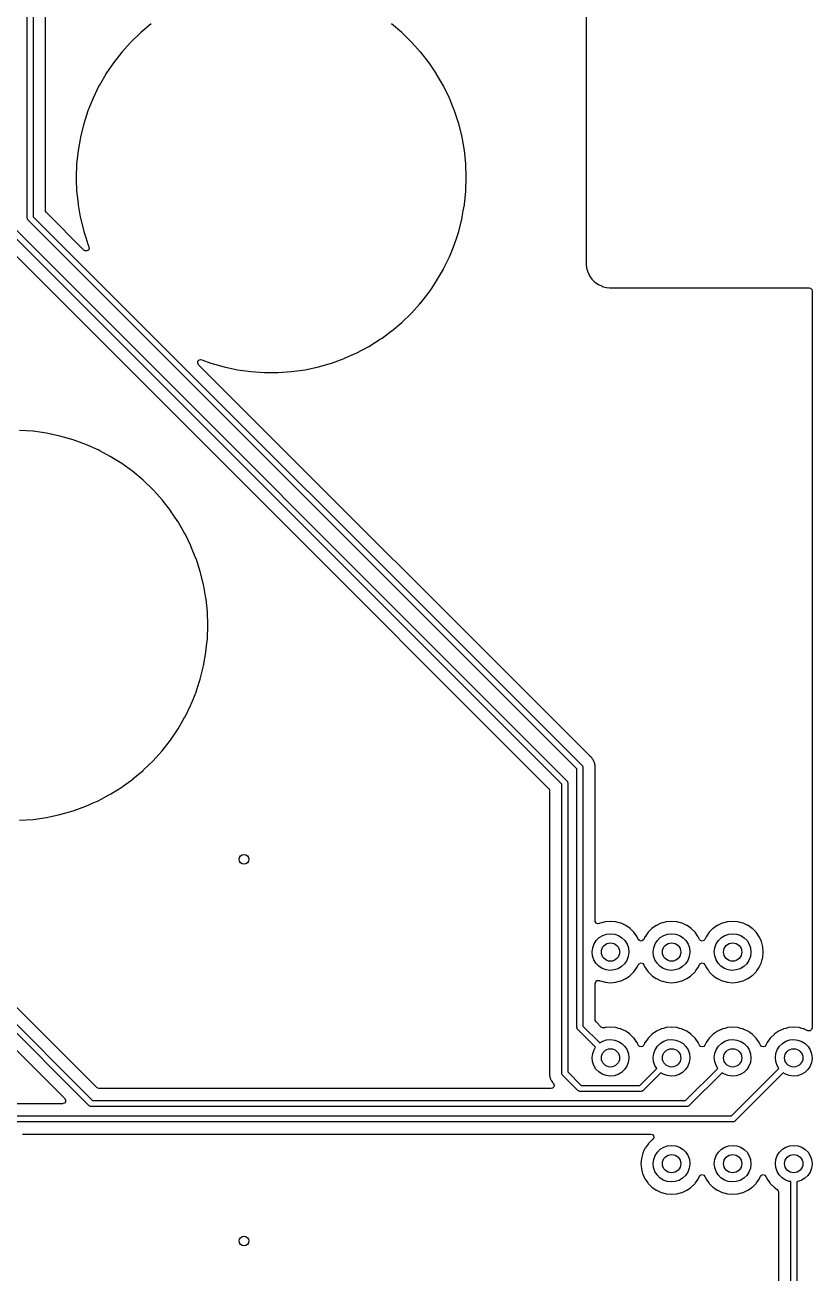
# Model space of a CAD drawing. Extents: x 144 to 253, y -181 to -52.
# Drawn here: x 220.8 to 253.5, y -135.3 to -83.4 of the extents above; entities that cross this region are included whole.
import ezdxf

# ---------------------------------------------------------------- set-up
doc = ezdxf.new("R2010")
doc.units = 0
doc.layers.add('BLACK', color=7, linetype='CONTINUOUS')

msp = doc.modelspace()

# ---------------------------------------------------------------- linework, layer by layer
at = {"layer": 'BLACK', "linetype": 'CONTINUOUS'}
for p, q in [((244.102, -60.9485), (244.102, -93.2813)), ((220.855, -91.44), (220.855, -75.6168)), ((221.105, -75.565), (221.105, -91.3882)), ((221.613, -91.1254), (221.613, -76.6893)), ((226.003, -83.3683), (225.573, -83.7295)), ((236.427, -83.7295), (235.997, -83.3683)), ((225.571, -83.7309), (225.164, -84.1243)), ((225.573, -83.7295), (225.571, -83.7309)), ((225.573, -83.7295), (225.573, -83.7295)), ((236.429, -83.7309), (236.427, -83.7295)), ((236.427, -83.7295), (236.427, -83.7295)), ((236.836, -84.1243), (236.429, -83.7309)), ((224.785, -84.5451), (224.436, -84.9913)), ((224.787, -84.5435), (224.785, -84.5451)), ((225.026, -84.2779), (224.787, -84.5435)), ((224.787, -84.5435), (224.787, -84.5435)), ((225.164, -84.1243), (225.026, -84.2779)), ((236.974, -84.2779), (236.836, -84.1243)), ((237.213, -84.5435), (236.974, -84.2779)), ((237.215, -84.5451), (237.213, -84.5435)), ((237.213, -84.5435), (237.213, -84.5435)), ((237.564, -84.9913), (237.215, -84.5451)), ((224.435, -84.9932), (224.127, -85.45)), ((224.436, -84.9913), (224.435, -84.9932)), ((237.565, -84.9932), (237.564, -84.9913)), ((237.873, -85.45), (237.565, -84.9932)), ((224.12, -85.4608), (223.837, -85.9512)), ((224.127, -85.45), (224.12, -85.4608)), ((237.88, -85.4608), (237.873, -85.45)), ((238.163, -85.9512), (237.88, -85.4608)), ((223.836, -85.9532), (223.589, -86.4582)), ((223.837, -85.9512), (223.836, -85.9532)), ((223.836, -85.9532), (223.836, -85.9532)), ((238.164, -85.9532), (238.163, -85.9512)), ((238.411, -86.4582), (238.164, -85.9532)), ((238.164, -85.9532), (238.164, -85.9532)), ((214.924, -86.4776), (243.293, -114.847)), ((223.588, -86.4622), (223.443, -86.8207)), ((223.589, -86.4582), (223.588, -86.4602)), ((223.588, -86.4602), (223.588, -86.4622)), ((223.588, -86.4622), (223.588, -86.4622)), ((223.589, -86.4582), (223.589, -86.4582)), ((238.412, -86.4602), (238.411, -86.4582)), ((238.411, -86.4582), (238.411, -86.4582)), ((238.412, -86.4622), (238.412, -86.4602)), ((238.557, -86.8207), (238.412, -86.4622)), ((238.412, -86.4622), (238.412, -86.4622)), ((243.08, -114.987), (214.784, -86.691)), ((223.376, -86.9873), (223.202, -87.5217)), ((223.443, -86.8207), (223.376, -86.9852)), ((223.376, -86.9852), (223.376, -86.9873)), ((238.624, -86.9852), (238.557, -86.8207)), ((238.624, -86.9873), (238.624, -86.9852)), ((238.798, -87.5217), (238.624, -86.9873)), ((223.201, -87.5238), (223.064, -88.0732)), ((223.202, -87.5217), (223.201, -87.5238)), ((223.202, -87.5217), (223.202, -87.5217)), ((238.799, -87.5238), (238.798, -87.5217)), ((238.798, -87.5217), (238.798, -87.5217)), ((238.936, -88.0732), (238.799, -87.5238)), ((223.047, -88.1703), (222.966, -88.6309)), ((223.064, -88.0754), (223.047, -88.1703)), ((223.064, -88.0732), (223.064, -88.0754)), ((223.064, -88.0754), (223.064, -88.0754)), ((238.936, -88.0754), (238.936, -88.0732)), ((238.953, -88.1703), (238.936, -88.0754)), ((238.936, -88.0754), (238.936, -88.0754)), ((239.034, -88.6309), (238.953, -88.1703)), ((222.966, -88.6331), (222.953, -88.7567)), ((222.966, -88.6309), (222.966, -88.6331)), ((222.966, -88.6331), (222.966, -88.6331)), ((239.034, -88.6331), (239.034, -88.6309)), ((239.047, -88.7567), (239.034, -88.6331)), ((239.034, -88.6331), (239.034, -88.6331)), ((222.907, -89.1941), (222.887, -89.76)), ((222.953, -88.7567), (222.907, -89.1941)), ((239.093, -89.1941), (239.047, -88.7567)), ((239.113, -89.76), (239.093, -89.1941)), ((222.887, -89.76), (222.89, -89.8343)), ((239.093, -90.3259), (239.113, -89.76)), ((222.89, -89.8343), (222.907, -90.3259)), ((217.684, -90.3101), (230.117, -102.743)), ((222.907, -90.3259), (222.938, -90.6183)), ((222.938, -90.6183), (222.964, -90.8694)), ((239.036, -90.8694), (239.062, -90.6183)), ((239.062, -90.6183), (239.093, -90.3259)), ((221.616, -91.1522), (221.613, -91.1254)), ((221.65, -91.2145), (221.616, -91.1522)), ((223.213, -92.7775), (221.65, -91.2145)), ((222.964, -90.8694), (222.966, -90.8891)), ((222.966, -90.8891), (223.012, -91.1502)), ((223.012, -91.1502), (223.055, -91.391)), ((238.945, -91.391), (238.988, -91.1502)), ((238.988, -91.1502), (239.034, -90.8891)), ((239.034, -90.8891), (239.036, -90.8694)), ((220.864, -91.4695), (220.855, -91.44)), ((220.87, -91.4996), (220.864, -91.4695)), ((220.874, -91.5048), (220.87, -91.4996)), ((220.875, -91.5075), (220.874, -91.5048)), ((220.878, -91.5106), (220.875, -91.5075)), ((220.892, -91.5284), (220.878, -91.5106)), ((243.715, -114.352), (220.892, -91.5284)), ((221.105, -91.3882), (243.928, -114.212)), ((223.055, -91.391), (223.064, -91.4468)), ((223.064, -91.4468), (223.201, -91.9962)), ((238.799, -91.9962), (238.936, -91.4468)), ((238.936, -91.4468), (238.945, -91.391)), ((223.201, -91.9962), (223.202, -91.9983)), ((223.202, -91.9983), (223.202, -91.9983)), ((223.202, -91.9983), (223.284, -92.2503)), ((223.284, -92.2503), (223.376, -92.5348)), ((238.624, -92.5348), (238.716, -92.2503)), ((238.716, -92.2503), (238.798, -91.9983)), ((238.798, -91.9983), (238.799, -91.9962)), ((238.798, -91.9983), (238.798, -91.9983)), ((223.262, -92.8076), (223.213, -92.7775)), ((223.333, -92.8108), (223.262, -92.8076)), ((223.394, -92.7751), (223.333, -92.8108)), ((223.376, -92.5348), (223.377, -92.5368)), ((223.377, -92.5368), (223.377, -92.5368)), ((223.377, -92.5368), (223.419, -92.6412)), ((223.426, -92.7119), (223.394, -92.7751)), ((223.419, -92.6412), (223.426, -92.7119)), ((238.412, -93.0598), (238.481, -92.8886)), ((238.481, -92.8886), (238.623, -92.5368)), ((238.623, -92.5368), (238.624, -92.5348)), ((238.623, -92.5368), (238.623, -92.5368)), ((238.167, -93.5609), (238.411, -93.0618)), ((238.411, -93.0618), (238.412, -93.0598)), ((238.411, -93.0618), (238.411, -93.0618)), ((244.1, -93.3022), (244.097, -93.322)), ((244.097, -93.322), (244.097, -93.3345)), ((244.097, -93.3345), (244.097, -93.3393)), ((244.097, -93.3393), (244.097, -93.3393)), ((244.097, -93.3393), (244.1, -93.3558)), ((244.102, -93.2813), (244.1, -93.3022)), ((244.1, -93.3558), (244.101, -93.3626)), ((244.101, -93.3626), (244.103, -93.3894)), ((244.103, -93.3894), (244.114, -93.5102)), ((237.88, -94.0592), (238.163, -93.5688)), ((238.163, -93.5688), (238.167, -93.5609)), ((244.114, -93.5102), (244.115, -93.5156)), ((244.115, -93.5156), (244.115, -93.5156)), ((244.115, -93.5156), (244.152, -93.6541)), ((244.152, -93.6541), (244.159, -93.6806)), ((244.159, -93.6806), (244.161, -93.6856)), ((244.161, -93.6856), (244.161, -93.6856)), ((244.161, -93.6856), (244.216, -93.8022)), ((244.216, -93.8022), (244.234, -93.8405)), ((244.234, -93.8405), (244.335, -93.9849)), ((237.564, -94.5287), (237.689, -94.3428)), ((237.689, -94.3428), (237.879, -94.061)), ((237.879, -94.061), (237.88, -94.0592)), ((237.879, -94.061), (237.879, -94.061)), ((244.335, -93.9849), (244.46, -94.1097)), ((244.46, -94.1097), (244.604, -94.2108)), ((244.604, -94.2108), (244.609, -94.2131)), ((244.609, -94.2131), (244.609, -94.2131)), ((244.609, -94.2131), (244.759, -94.283)), ((244.759, -94.283), (244.764, -94.2854)), ((244.764, -94.2854), (244.769, -94.2868)), ((244.769, -94.2868), (244.769, -94.2868)), ((244.769, -94.2868), (244.929, -94.3296)), ((244.929, -94.3296), (244.929, -94.3296)), ((244.929, -94.3296), (244.934, -94.331)), ((244.934, -94.331), (244.94, -94.3315)), ((244.94, -94.3315), (244.94, -94.3315)), ((244.94, -94.3315), (245.064, -94.3423)), ((245.064, -94.3423), (245.074, -94.3436)), ((245.074, -94.3436), (245.093, -94.3468)), ((245.093, -94.3468), (245.093, -94.3468)), ((245.093, -94.3468), (245.097, -94.3476)), ((245.097, -94.3476), (245.104, -94.3477)), ((245.104, -94.3477), (245.105, -94.3477)), ((245.105, -94.3477), (245.105, -94.3477)), ((245.105, -94.3477), (245.11, -94.3478)), ((245.11, -94.3478), (245.138, -94.3438)), ((245.138, -94.3438), (245.155, -94.3425)), ((245.155, -94.3425), (253.366, -94.3425)), ((253.366, -94.3425), (253.434, -94.3625)), ((253.434, -94.3625), (253.481, -94.4162)), ((253.481, -94.4162), (253.492, -94.4685)), ((237.215, -94.9749), (237.508, -94.5993)), ((237.508, -94.5993), (237.562, -94.5304)), ((237.562, -94.5304), (237.564, -94.5287)), ((237.562, -94.5304), (237.562, -94.5304)), ((253.492, -94.4685), (253.492, -125.122)), ((236.429, -95.7891), (236.836, -95.3957)), ((236.836, -95.3957), (237.179, -95.0148)), ((237.179, -95.0148), (237.213, -94.9765)), ((237.213, -94.9765), (237.215, -94.9749)), ((237.213, -94.9765), (237.213, -94.9765)), ((235.997, -96.1517), (236.427, -95.7905)), ((236.427, -95.7905), (236.429, -95.7891)), ((236.427, -95.7905), (236.427, -95.7905)), ((235.056, -96.786), (235.537, -96.4859)), ((235.537, -96.4859), (235.61, -96.4327)), ((235.61, -96.4327), (235.993, -96.1544)), ((235.993, -96.1544), (235.995, -96.1531)), ((235.993, -96.1544), (235.993, -96.1544)), ((235.995, -96.1531), (235.997, -96.1517)), ((234.556, -97.0519), (235.056, -96.786)), ((227.947, -97.4828), (227.952, -97.412)), ((227.981, -97.5452), (227.947, -97.4828)), ((227.952, -97.412), (227.995, -97.3552)), ((244.263, -113.827), (227.981, -97.5452)), ((227.995, -97.3552), (228.061, -97.3304)), ((228.061, -97.3304), (228.113, -97.3377)), ((228.113, -97.3377), (228.493, -97.4759)), ((228.493, -97.4759), (229.037, -97.632)), ((232.963, -97.632), (233.507, -97.4759)), ((233.507, -97.4759), (234.039, -97.2822)), ((234.039, -97.2822), (234.05, -97.2775)), ((234.05, -97.2775), (234.554, -97.0528)), ((234.554, -97.0528), (234.556, -97.0519)), ((234.554, -97.0528), (234.554, -97.0528)), ((229.037, -97.632), (229.591, -97.7497)), ((229.591, -97.7497), (230.152, -97.8285)), ((230.152, -97.8285), (230.154, -97.8287)), ((230.154, -97.8287), (230.715, -97.8678)), ((230.715, -97.8678), (230.715, -97.8678)), ((230.715, -97.8678), (230.717, -97.868)), ((230.717, -97.868), (231.283, -97.868)), ((231.283, -97.868), (231.285, -97.8678)), ((231.285, -97.8678), (231.846, -97.8287)), ((231.285, -97.8678), (231.285, -97.8678)), ((231.846, -97.8287), (231.848, -97.8285)), ((231.848, -97.8285), (232.409, -97.7497)), ((232.409, -97.7497), (232.963, -97.632)), ((221.086, -100.311), (220.535, -100.272)), ((221.098, -100.312), (221.086, -100.311)), ((221.659, -100.39), (221.098, -100.312)), ((222.213, -100.508), (221.659, -100.39)), ((222.757, -100.664), (222.213, -100.508)), ((223.289, -100.858), (222.757, -100.664)), ((223.291, -100.859), (223.289, -100.858)), ((223.804, -101.087), (223.291, -100.859)), ((223.291, -100.859), (223.291, -100.859)), ((223.806, -101.088), (223.804, -101.087)), ((223.804, -101.087), (223.804, -101.087)), ((223.808, -101.089), (223.806, -101.088)), ((223.866, -101.12), (223.808, -101.089)), ((223.808, -101.089), (223.808, -101.089)), ((224.306, -101.354), (223.866, -101.12)), ((224.308, -101.355), (224.306, -101.354)), ((224.373, -101.395), (224.308, -101.355)), ((224.308, -101.355), (224.308, -101.355)), ((224.787, -101.654), (224.373, -101.395)), ((224.788, -101.655), (224.787, -101.654)), ((225.243, -101.986), (224.788, -101.655)), ((224.788, -101.655), (224.788, -101.655)), ((225.245, -101.987), (225.243, -101.986)), ((225.243, -101.986), (225.243, -101.986)), ((225.247, -101.988), (225.245, -101.987)), ((225.677, -102.349), (225.247, -101.988)), ((225.247, -101.988), (225.247, -101.988)), ((225.679, -102.351), (225.677, -102.349)), ((225.677, -102.349), (225.677, -102.349)), ((226.086, -102.744), (225.679, -102.351)), ((226.24, -102.916), (226.086, -102.744)), ((230.117, -102.743), (242.535, -115.16)), ((226.463, -103.163), (226.24, -102.916)), ((226.465, -103.165), (226.463, -103.163)), ((226.463, -103.163), (226.463, -103.163)), ((226.814, -103.611), (226.465, -103.165)), ((226.815, -103.613), (226.814, -103.611)), ((227.12, -104.066), (226.815, -103.613)), ((227.13, -104.081), (227.12, -104.066)), ((227.413, -104.571), (227.13, -104.081)), ((227.414, -104.573), (227.413, -104.571)), ((227.661, -105.078), (227.414, -104.573)), ((227.414, -104.573), (227.414, -104.573)), ((227.662, -105.08), (227.661, -105.078)), ((227.661, -105.078), (227.661, -105.078)), ((227.662, -105.082), (227.662, -105.08)), ((227.87, -105.595), (227.662, -105.082)), ((227.662, -105.082), (227.662, -105.082)), ((227.874, -105.605), (227.87, -105.595)), ((227.874, -105.607), (227.874, -105.605)), ((228.048, -106.142), (227.874, -105.607)), ((228.049, -106.144), (228.048, -106.142)), ((228.048, -106.142), (228.048, -106.142)), ((228.155, -106.571), (228.049, -106.144)), ((228.185, -106.69), (228.155, -106.571)), ((228.186, -106.693), (228.185, -106.69)), ((228.186, -106.695), (228.186, -106.693)), ((228.196, -106.753), (228.186, -106.695)), ((228.186, -106.695), (228.186, -106.695)), ((228.284, -107.251), (228.196, -106.753)), ((228.284, -107.253), (228.284, -107.251)), ((228.288, -107.29), (228.284, -107.253)), ((228.284, -107.253), (228.284, -107.253)), ((228.343, -107.814), (228.288, -107.29)), ((228.363, -108.38), (228.343, -107.814)), ((228.343, -108.946), (228.363, -108.38)), ((228.314, -109.228), (228.343, -108.946)), ((228.284, -109.509), (228.285, -109.501)), ((228.285, -109.501), (228.314, -109.228)), ((228.186, -110.067), (228.284, -109.509)), ((228.049, -110.616), (228.186, -110.067)), ((227.874, -111.155), (227.921, -111.01)), ((227.921, -111.01), (228.048, -110.618)), ((228.048, -110.618), (228.049, -110.616)), ((228.048, -110.618), (228.048, -110.618)), ((227.671, -111.657), (227.873, -111.157)), ((227.873, -111.157), (227.874, -111.155)), ((227.873, -111.157), (227.873, -111.157)), ((227.414, -112.187), (227.661, -111.682)), ((227.661, -111.682), (227.662, -111.68)), ((227.661, -111.682), (227.661, -111.682)), ((227.662, -111.68), (227.671, -111.657)), ((227.13, -112.679), (227.413, -112.189)), ((227.413, -112.189), (227.414, -112.187)), ((226.814, -113.149), (226.837, -113.114)), ((226.837, -113.114), (227.129, -112.681)), ((227.129, -112.681), (227.13, -112.679)), ((227.129, -112.681), (227.129, -112.681)), ((226.305, -113.772), (226.463, -113.597)), ((226.463, -113.597), (226.465, -113.595)), ((226.463, -113.597), (226.463, -113.597)), ((226.465, -113.595), (226.814, -113.149)), ((225.679, -114.409), (226.086, -114.016)), ((226.086, -114.016), (226.305, -113.772)), ((244.271, -113.835), (244.263, -113.827)), ((244.305, -113.863), (244.271, -113.835)), ((244.315, -113.876), (244.305, -113.863)), ((244.317, -113.879), (244.315, -113.876)), ((244.33, -113.894), (244.317, -113.879)), ((244.345, -113.909), (244.33, -113.894)), ((244.349, -113.915), (244.345, -113.909)), ((244.367, -113.947), (244.349, -113.915)), ((244.349, -113.915), (244.349, -113.915)), ((244.374, -113.957), (244.367, -113.947)), ((244.4, -113.992), (244.374, -113.957)), ((244.407, -114.011), (244.4, -113.992)), ((244.416, -114.029), (244.407, -114.011)), ((244.422, -114.04), (244.416, -114.029)), ((244.426, -114.046), (244.422, -114.04)), ((244.422, -114.04), (244.422, -114.04)), ((244.428, -114.054), (244.426, -114.046)), ((244.438, -114.089), (244.428, -114.054)), ((244.428, -114.054), (244.428, -114.054)), ((244.442, -114.1), (244.438, -114.089)), ((244.456, -114.134), (244.442, -114.1)), ((244.458, -114.141), (244.456, -114.134)), ((244.459, -114.149), (244.458, -114.141)), ((244.461, -114.161), (244.459, -114.149)), ((244.459, -114.149), (244.459, -114.149)), ((244.465, -114.181), (244.461, -114.161)), ((225.25, -114.769), (225.677, -114.411)), ((225.677, -114.411), (225.679, -114.409)), ((225.677, -114.411), (225.677, -114.411)), ((243.715, -125.096), (243.715, -114.352)), ((243.928, -114.212), (243.942, -114.229)), ((243.942, -114.229), (243.945, -114.232)), ((243.945, -114.232), (243.946, -114.235)), ((243.946, -114.235), (243.95, -114.24)), ((243.95, -114.24), (243.956, -114.27)), ((243.956, -114.27), (243.965, -114.3)), ((243.965, -114.3), (243.965, -125.044)), ((244.471, -114.2), (244.465, -114.181)), ((244.472, -114.23), (244.471, -114.2)), ((244.472, -114.244), (244.472, -114.23)), ((244.473, -114.256), (244.472, -114.244)), ((244.474, -114.26), (244.473, -114.256)), ((244.474, -114.288), (244.474, -114.26)), ((244.474, -114.292), (244.474, -114.288)), ((244.476, -114.36), (244.474, -114.292)), ((244.474, -114.368), (244.476, -114.36)), ((244.474, -114.379), (244.474, -114.368)), ((244.474, -120.663), (244.474, -114.379)), ((224.6, -115.223), (224.787, -115.106)), ((224.787, -115.106), (224.86, -115.053)), ((224.86, -115.053), (225.243, -114.774)), ((225.243, -114.774), (225.245, -114.773)), ((225.243, -114.774), (225.243, -114.774)), ((225.245, -114.773), (225.25, -114.769)), ((242.535, -115.16), (242.569, -115.223)), ((243.08, -127), (243.08, -114.987)), ((243.293, -114.847), (243.307, -114.864)), ((243.307, -114.864), (243.31, -114.867)), ((243.31, -114.867), (243.311, -114.87)), ((243.311, -114.87), (243.315, -114.875)), ((243.315, -114.875), (243.321, -114.905)), ((243.321, -114.905), (243.33, -114.935)), ((243.33, -114.935), (243.33, -126.948)), ((223.6, -115.764), (223.804, -115.673)), ((223.804, -115.673), (223.806, -115.672)), ((223.804, -115.673), (223.804, -115.673)), ((223.806, -115.672), (223.961, -115.59)), ((223.961, -115.59), (224.045, -115.545)), ((224.045, -115.545), (224.306, -115.406)), ((224.306, -115.406), (224.332, -115.39)), ((224.332, -115.39), (224.6, -115.223)), ((242.569, -115.223), (242.571, -115.25)), ((242.571, -115.25), (242.571, -126.921)), ((221.659, -116.37), (222.213, -116.252)), ((222.213, -116.252), (222.757, -116.096)), ((222.757, -116.096), (223.289, -115.902)), ((223.289, -115.902), (223.6, -115.764)), ((220.535, -116.488), (221.096, -116.449)), ((221.096, -116.449), (221.098, -116.448)), ((221.098, -116.448), (221.659, -116.37)), ((223.745, -127.6), (213.229, -117.083)), ((223.432, -128.358), (212.673, -117.6)), ((212.813, -117.387), (223.572, -128.145)), ((212.5, -118.145), (222.411, -128.056)), ((244.479, -120.7), (244.474, -120.663)), ((244.518, -120.759), (244.479, -120.7)), ((244.583, -120.788), (244.518, -120.759)), ((244.653, -120.777), (244.583, -120.788)), ((244.669, -120.77), (244.653, -120.777)), ((244.674, -120.768), (244.669, -120.77)), ((244.669, -120.77), (244.669, -120.77)), ((244.679, -120.766), (244.674, -120.768)), ((244.745, -120.749), (244.679, -120.766)), ((244.679, -120.766), (244.679, -120.766)), ((244.889, -120.71), (244.745, -120.749)), ((245.11, -120.691), (244.889, -120.71)), ((245.331, -120.71), (245.11, -120.691)), ((245.475, -120.749), (245.331, -120.71)), ((245.541, -120.766), (245.475, -120.749)), ((245.546, -120.768), (245.541, -120.766)), ((245.541, -120.766), (245.541, -120.766)), ((245.551, -120.77), (245.546, -120.768)), ((245.743, -120.859), (245.551, -120.77)), ((245.551, -120.77), (245.551, -120.77)), ((245.748, -120.862), (245.743, -120.859)), ((245.743, -120.859), (245.743, -120.859)), ((245.754, -120.866), (245.748, -120.862)), ((245.925, -120.986), (245.754, -120.866)), ((247.008, -120.865), (246.835, -120.986)), ((247.012, -120.862), (247.008, -120.865)), ((247.008, -120.865), (247.008, -120.865)), ((247.017, -120.859), (247.012, -120.862)), ((247.209, -120.77), (247.017, -120.859)), ((247.017, -120.859), (247.017, -120.859)), ((247.214, -120.768), (247.209, -120.77)), ((247.209, -120.77), (247.209, -120.77)), ((247.219, -120.766), (247.214, -120.768)), ((247.285, -120.749), (247.219, -120.766)), ((247.219, -120.766), (247.219, -120.766)), ((247.429, -120.71), (247.285, -120.749)), ((247.65, -120.691), (247.429, -120.71)), ((247.871, -120.71), (247.65, -120.691)), ((248.015, -120.749), (247.871, -120.71)), ((248.081, -120.766), (248.015, -120.749)), ((248.086, -120.768), (248.081, -120.766)), ((248.081, -120.766), (248.081, -120.766)), ((248.091, -120.77), (248.086, -120.768)), ((248.283, -120.859), (248.091, -120.77)), ((248.091, -120.77), (248.091, -120.77)), ((248.288, -120.862), (248.283, -120.859)), ((248.283, -120.859), (248.283, -120.859)), ((248.294, -120.866), (248.288, -120.862)), ((248.465, -120.986), (248.294, -120.866)), ((249.548, -120.865), (249.375, -120.986)), ((249.552, -120.862), (249.548, -120.865)), ((249.548, -120.865), (249.548, -120.865)), ((249.557, -120.859), (249.552, -120.862)), ((249.749, -120.77), (249.557, -120.859)), ((249.557, -120.859), (249.557, -120.859)), ((249.754, -120.768), (249.749, -120.77)), ((249.749, -120.77), (249.749, -120.77)), ((249.759, -120.766), (249.754, -120.768)), ((249.825, -120.749), (249.759, -120.766)), ((249.759, -120.766), (249.759, -120.766)), ((249.969, -120.71), (249.825, -120.749)), ((250.19, -120.691), (249.969, -120.71)), ((250.411, -120.71), (250.19, -120.691)), ((250.555, -120.749), (250.411, -120.71)), ((250.621, -120.766), (250.555, -120.749)), ((250.626, -120.768), (250.621, -120.766)), ((250.621, -120.766), (250.621, -120.766)), ((250.631, -120.77), (250.626, -120.768)), ((250.823, -120.859), (250.631, -120.77)), ((250.631, -120.77), (250.631, -120.77)), ((250.828, -120.862), (250.823, -120.859)), ((250.823, -120.859), (250.823, -120.859)), ((250.834, -120.866), (250.828, -120.862)), ((251.005, -120.986), (250.834, -120.866)), ((244.519, -121.484), (244.641, -121.366)), ((244.641, -121.366), (244.786, -121.277)), ((244.786, -121.277), (244.946, -121.222)), ((244.946, -121.222), (245.115, -121.204)), ((245.115, -121.204), (245.284, -121.224)), ((245.284, -121.224), (245.444, -121.281)), ((245.444, -121.281), (245.587, -121.372)), ((245.587, -121.372), (245.707, -121.493)), ((245.93, -120.989), (245.925, -120.986)), ((245.925, -120.986), (245.925, -120.986)), ((246.087, -121.146), (245.93, -120.989)), ((246.214, -121.328), (246.087, -121.146)), ((246.217, -121.333), (246.214, -121.328)), ((246.266, -121.438), (246.217, -121.333)), ((246.217, -121.333), (246.217, -121.333)), ((246.311, -121.491), (246.266, -121.438)), ((246.494, -121.438), (246.447, -121.492)), ((246.543, -121.333), (246.494, -121.438)), ((246.546, -121.328), (246.543, -121.333)), ((246.543, -121.333), (246.543, -121.333)), ((246.673, -121.146), (246.546, -121.328)), ((246.83, -120.989), (246.673, -121.146)), ((246.835, -120.986), (246.83, -120.989)), ((246.835, -120.986), (246.835, -120.986)), ((247.059, -121.484), (247.181, -121.366)), ((247.181, -121.366), (247.326, -121.277)), ((247.326, -121.277), (247.486, -121.222)), ((247.486, -121.222), (247.655, -121.204)), ((247.655, -121.204), (247.824, -121.224)), ((247.824, -121.224), (247.984, -121.281)), ((247.984, -121.281), (248.127, -121.372)), ((248.127, -121.372), (248.247, -121.493)), ((248.47, -120.989), (248.465, -120.986)), ((248.465, -120.986), (248.465, -120.986)), ((248.627, -121.146), (248.47, -120.989)), ((248.754, -121.328), (248.627, -121.146)), ((248.757, -121.333), (248.754, -121.328)), ((248.806, -121.438), (248.757, -121.333)), ((248.757, -121.333), (248.757, -121.333)), ((248.851, -121.491), (248.806, -121.438)), ((249.034, -121.438), (248.987, -121.492)), ((249.083, -121.333), (249.034, -121.438)), ((249.086, -121.328), (249.083, -121.333)), ((249.083, -121.333), (249.083, -121.333)), ((249.213, -121.146), (249.086, -121.328)), ((249.37, -120.989), (249.213, -121.146)), ((249.375, -120.986), (249.37, -120.989)), ((249.375, -120.986), (249.375, -120.986)), ((249.599, -121.484), (249.721, -121.366)), ((249.721, -121.366), (249.866, -121.277)), ((249.866, -121.277), (250.026, -121.222)), ((250.026, -121.222), (250.195, -121.204)), ((250.195, -121.204), (250.364, -121.224)), ((250.364, -121.224), (250.524, -121.281)), ((250.524, -121.281), (250.667, -121.372)), ((250.667, -121.372), (250.787, -121.493)), ((251.01, -120.989), (251.005, -120.986)), ((251.005, -120.986), (251.005, -120.986)), ((251.167, -121.146), (251.01, -120.989)), ((251.294, -121.328), (251.167, -121.146)), ((251.297, -121.333), (251.294, -121.328)), ((251.302, -121.344), (251.297, -121.333)), ((251.297, -121.333), (251.297, -121.333)), ((251.388, -121.53), (251.302, -121.344)), ((244.348, -121.955), (244.369, -121.787)), ((244.365, -122.124), (244.348, -121.955)), ((244.369, -121.787), (244.427, -121.627)), ((244.427, -121.627), (244.519, -121.484)), ((245.707, -121.493), (245.797, -121.637)), ((245.797, -121.637), (245.853, -121.797)), ((245.853, -121.797), (245.872, -121.966)), ((246.379, -121.511), (246.311, -121.491)), ((246.447, -121.492), (246.379, -121.511)), ((246.888, -121.955), (246.909, -121.787)), ((246.905, -122.124), (246.888, -121.955)), ((246.909, -121.787), (246.967, -121.627)), ((246.967, -121.627), (247.059, -121.484)), ((248.247, -121.493), (248.337, -121.637)), ((248.337, -121.637), (248.393, -121.797)), ((248.393, -121.797), (248.412, -121.966)), ((248.919, -121.511), (248.851, -121.491)), ((248.987, -121.492), (248.919, -121.511)), ((249.428, -121.955), (249.449, -121.787)), ((249.445, -122.124), (249.428, -121.955)), ((249.449, -121.787), (249.507, -121.627)), ((249.507, -121.627), (249.599, -121.484)), ((250.787, -121.493), (250.877, -121.637)), ((250.877, -121.637), (250.933, -121.797)), ((250.933, -121.797), (250.952, -121.966)), ((251.446, -121.745), (251.388, -121.53)), ((251.465, -121.966), (251.446, -121.745)), ((244.418, -122.286), (244.365, -122.124)), ((244.506, -122.431), (244.418, -122.286)), ((244.624, -122.553), (244.506, -122.431)), ((245.694, -122.456), (245.571, -122.573)), ((245.788, -122.314), (245.694, -122.456)), ((245.848, -122.156), (245.788, -122.314)), ((245.872, -121.987), (245.848, -122.156)), ((245.872, -121.966), (245.872, -121.987)), ((246.266, -122.494), (246.313, -122.44)), ((246.313, -122.44), (246.381, -122.421)), ((246.381, -122.421), (246.449, -122.441)), ((246.449, -122.441), (246.494, -122.494)), ((246.958, -122.286), (246.905, -122.124)), ((247.046, -122.431), (246.958, -122.286)), ((247.164, -122.553), (247.046, -122.431)), ((248.234, -122.456), (248.111, -122.573)), ((248.328, -122.314), (248.234, -122.456)), ((248.388, -122.156), (248.328, -122.314)), ((248.412, -121.987), (248.388, -122.156)), ((248.412, -121.966), (248.412, -121.987)), ((248.806, -122.494), (248.853, -122.44)), ((248.853, -122.44), (248.921, -122.421)), ((248.921, -122.421), (248.989, -122.441)), ((248.989, -122.441), (249.034, -122.494)), ((249.498, -122.286), (249.445, -122.124)), ((249.586, -122.431), (249.498, -122.286)), ((249.704, -122.553), (249.586, -122.431)), ((250.774, -122.456), (250.651, -122.573)), ((250.868, -122.314), (250.774, -122.456)), ((250.928, -122.156), (250.868, -122.314)), ((250.952, -121.987), (250.928, -122.156)), ((250.952, -121.966), (250.952, -121.987)), ((251.297, -122.599), (251.386, -122.407)), ((251.386, -122.407), (251.388, -122.402)), ((251.386, -122.407), (251.386, -122.407)), ((251.388, -122.402), (251.394, -122.381)), ((251.394, -122.381), (251.422, -122.276)), ((251.422, -122.276), (251.446, -122.187)), ((251.446, -122.187), (251.465, -121.966)), ((244.766, -122.646), (244.624, -122.553)), ((244.926, -122.705), (244.766, -122.646)), ((245.094, -122.728), (244.926, -122.705)), ((245.263, -122.712), (245.094, -122.728)), ((245.425, -122.66), (245.263, -122.712)), ((245.571, -122.573), (245.425, -122.66)), ((245.748, -123.071), (245.897, -122.966)), ((245.897, -122.966), (245.925, -122.946)), ((245.925, -122.946), (245.93, -122.943)), ((245.925, -122.946), (245.925, -122.946)), ((245.93, -122.943), (246.087, -122.786)), ((246.087, -122.786), (246.119, -122.739)), ((246.119, -122.739), (246.211, -122.608)), ((246.211, -122.608), (246.214, -122.604)), ((246.211, -122.608), (246.211, -122.608)), ((246.214, -122.604), (246.217, -122.599)), ((246.217, -122.599), (246.266, -122.494)), ((246.217, -122.599), (246.217, -122.599)), ((246.494, -122.494), (246.543, -122.599)), ((246.543, -122.599), (246.543, -122.599)), ((246.543, -122.599), (246.546, -122.604)), ((246.546, -122.604), (246.549, -122.608)), ((246.549, -122.608), (246.549, -122.608)), ((246.549, -122.608), (246.641, -122.739)), ((246.641, -122.739), (246.673, -122.786)), ((246.673, -122.786), (246.83, -122.943)), ((246.83, -122.943), (246.835, -122.946)), ((246.835, -122.946), (246.835, -122.946)), ((246.835, -122.946), (246.863, -122.966)), ((246.863, -122.966), (247.012, -123.071)), ((247.306, -122.646), (247.164, -122.553)), ((247.466, -122.705), (247.306, -122.646)), ((247.634, -122.728), (247.466, -122.705)), ((247.803, -122.712), (247.634, -122.728)), ((247.965, -122.66), (247.803, -122.712)), ((248.111, -122.573), (247.965, -122.66)), ((248.288, -123.071), (248.437, -122.966)), ((248.437, -122.966), (248.465, -122.946)), ((248.465, -122.946), (248.47, -122.943)), ((248.465, -122.946), (248.465, -122.946)), ((248.47, -122.943), (248.627, -122.786)), ((248.627, -122.786), (248.659, -122.739)), ((248.659, -122.739), (248.751, -122.608)), ((248.751, -122.608), (248.754, -122.604)), ((248.751, -122.608), (248.751, -122.608)), ((248.754, -122.604), (248.757, -122.599)), ((248.757, -122.599), (248.806, -122.494)), ((248.757, -122.599), (248.757, -122.599)), ((249.034, -122.494), (249.083, -122.599)), ((249.083, -122.599), (249.083, -122.599)), ((249.083, -122.599), (249.086, -122.604)), ((249.086, -122.604), (249.089, -122.608)), ((249.089, -122.608), (249.089, -122.608)), ((249.089, -122.608), (249.181, -122.739)), ((249.181, -122.739), (249.213, -122.786)), ((249.213, -122.786), (249.37, -122.943)), ((249.37, -122.943), (249.375, -122.946)), ((249.375, -122.946), (249.375, -122.946)), ((249.375, -122.946), (249.403, -122.966)), ((249.403, -122.966), (249.552, -123.071)), ((249.846, -122.646), (249.704, -122.553)), ((250.006, -122.705), (249.846, -122.646)), ((250.174, -122.728), (250.006, -122.705)), ((250.343, -122.712), (250.174, -122.728)), ((250.505, -122.66), (250.343, -122.712)), ((250.651, -122.573), (250.505, -122.66)), ((250.828, -123.071), (250.977, -122.966)), ((250.977, -122.966), (251.005, -122.946)), ((251.005, -122.946), (251.01, -122.943)), ((251.005, -122.946), (251.005, -122.946)), ((251.01, -122.943), (251.167, -122.786)), ((251.167, -122.786), (251.199, -122.739)), ((251.199, -122.739), (251.291, -122.608)), ((251.291, -122.608), (251.294, -122.604)), ((251.291, -122.608), (251.291, -122.608)), ((251.294, -122.604), (251.297, -122.599)), ((251.297, -122.599), (251.297, -122.599)), ((244.474, -123.269), (244.494, -123.201)), ((244.474, -124.781), (244.474, -123.269)), ((244.494, -123.201), (244.547, -123.154)), ((244.547, -123.154), (244.617, -123.144)), ((244.617, -123.144), (244.653, -123.155)), ((244.653, -123.155), (244.669, -123.162)), ((244.669, -123.162), (244.669, -123.162)), ((244.669, -123.162), (244.674, -123.164)), ((244.674, -123.164), (244.679, -123.166)), ((244.679, -123.166), (244.679, -123.166)), ((244.679, -123.166), (244.745, -123.184)), ((244.745, -123.184), (244.889, -123.222)), ((244.889, -123.222), (245.11, -123.241)), ((245.11, -123.241), (245.331, -123.222)), ((245.331, -123.222), (245.475, -123.184)), ((245.475, -123.184), (245.541, -123.166)), ((245.541, -123.166), (245.546, -123.164)), ((245.541, -123.166), (245.541, -123.166)), ((245.546, -123.164), (245.551, -123.162)), ((245.551, -123.162), (245.743, -123.073)), ((245.743, -123.073), (245.748, -123.071)), ((245.743, -123.073), (245.743, -123.073)), ((247.012, -123.071), (247.017, -123.073)), ((247.017, -123.073), (247.017, -123.073)), ((247.017, -123.073), (247.209, -123.162)), ((247.209, -123.162), (247.214, -123.164)), ((247.214, -123.164), (247.219, -123.166)), ((247.219, -123.166), (247.219, -123.166)), ((247.219, -123.166), (247.285, -123.184)), ((247.285, -123.184), (247.429, -123.222)), ((247.429, -123.222), (247.65, -123.241)), ((247.65, -123.241), (247.871, -123.222)), ((247.871, -123.222), (248.015, -123.184)), ((248.015, -123.184), (248.081, -123.166)), ((248.081, -123.166), (248.086, -123.164)), ((248.081, -123.166), (248.081, -123.166)), ((248.086, -123.164), (248.091, -123.162)), ((248.091, -123.162), (248.283, -123.073)), ((248.283, -123.073), (248.288, -123.071)), ((248.283, -123.073), (248.283, -123.073)), ((249.552, -123.071), (249.557, -123.073)), ((249.557, -123.073), (249.557, -123.073)), ((249.557, -123.073), (249.749, -123.162)), ((249.749, -123.162), (249.754, -123.164)), ((249.754, -123.164), (249.759, -123.166)), ((249.759, -123.166), (249.759, -123.166)), ((249.759, -123.166), (249.825, -123.184)), ((249.825, -123.184), (249.969, -123.222)), ((249.969, -123.222), (250.19, -123.241)), ((250.19, -123.241), (250.411, -123.222)), ((250.411, -123.222), (250.555, -123.184)), ((250.555, -123.184), (250.621, -123.166)), ((250.621, -123.166), (250.626, -123.164)), ((250.621, -123.166), (250.621, -123.166)), ((250.626, -123.164), (250.631, -123.162)), ((250.631, -123.162), (250.823, -123.073)), ((250.823, -123.073), (250.828, -123.071)), ((250.823, -123.073), (250.823, -123.073)), ((243.965, -125.044), (244.669, -125.748)), ((244.476, -124.808), (244.474, -124.781)), ((244.51, -124.871), (244.476, -124.808)), ((244.728, -125.088), (244.51, -124.871)), ((243.724, -125.126), (243.715, -125.096)), ((243.73, -125.156), (243.724, -125.126)), ((243.734, -125.161), (243.73, -125.156)), ((243.735, -125.164), (243.734, -125.161)), ((243.738, -125.167), (243.735, -125.164)), ((243.752, -125.184), (243.738, -125.167)), ((244.493, -125.926), (243.752, -125.184)), ((244.779, -125.119), (244.728, -125.088)), ((244.849, -125.121), (244.779, -125.119)), ((244.883, -125.111), (244.849, -125.121)), ((244.889, -125.11), (244.883, -125.111)), ((244.883, -125.111), (244.883, -125.111)), ((245.11, -125.091), (244.889, -125.11)), ((245.331, -125.11), (245.11, -125.091)), ((245.441, -125.139), (245.331, -125.11)), ((245.541, -125.166), (245.441, -125.139)), ((245.546, -125.168), (245.541, -125.166)), ((245.541, -125.166), (245.541, -125.166)), ((245.551, -125.17), (245.546, -125.168)), ((245.743, -125.259), (245.551, -125.17)), ((245.551, -125.17), (245.551, -125.17)), ((245.748, -125.262), (245.743, -125.259)), ((245.743, -125.259), (245.743, -125.259)), ((245.818, -125.311), (245.748, -125.262)), ((245.925, -125.386), (245.818, -125.311)), ((245.93, -125.389), (245.925, -125.386)), ((245.925, -125.386), (245.925, -125.386)), ((246.087, -125.546), (245.93, -125.389)), ((246.09, -125.551), (246.087, -125.546)), ((246.211, -125.724), (246.09, -125.551)), ((246.09, -125.551), (246.09, -125.551)), ((246.67, -125.551), (246.549, -125.724)), ((246.673, -125.546), (246.67, -125.551)), ((246.67, -125.551), (246.67, -125.551)), ((246.83, -125.389), (246.673, -125.546)), ((246.835, -125.386), (246.83, -125.389)), ((247.008, -125.265), (246.835, -125.386)), ((246.835, -125.386), (246.835, -125.386)), ((247.012, -125.262), (247.008, -125.265)), ((247.008, -125.265), (247.008, -125.265)), ((247.017, -125.259), (247.012, -125.262)), ((247.209, -125.17), (247.017, -125.259)), ((247.017, -125.259), (247.017, -125.259)), ((247.214, -125.168), (247.209, -125.17)), ((247.209, -125.17), (247.209, -125.17)), ((247.219, -125.166), (247.214, -125.168)), ((247.319, -125.139), (247.219, -125.166)), ((247.219, -125.166), (247.219, -125.166)), ((247.429, -125.11), (247.319, -125.139)), ((247.65, -125.091), (247.429, -125.11)), ((247.871, -125.11), (247.65, -125.091)), ((247.981, -125.139), (247.871, -125.11)), ((248.081, -125.166), (247.981, -125.139)), ((248.086, -125.168), (248.081, -125.166)), ((248.081, -125.166), (248.081, -125.166)), ((248.091, -125.17), (248.086, -125.168)), ((248.283, -125.259), (248.091, -125.17)), ((248.091, -125.17), (248.091, -125.17)), ((248.288, -125.262), (248.283, -125.259)), ((248.283, -125.259), (248.283, -125.259)), ((248.358, -125.311), (248.288, -125.262)), ((248.465, -125.386), (248.358, -125.311)), ((248.47, -125.389), (248.465, -125.386)), ((248.465, -125.386), (248.465, -125.386)), ((248.627, -125.546), (248.47, -125.389)), ((248.63, -125.551), (248.627, -125.546)), ((248.751, -125.724), (248.63, -125.551)), ((248.63, -125.551), (248.63, -125.551)), ((249.21, -125.551), (249.089, -125.724)), ((249.213, -125.546), (249.21, -125.551)), ((249.21, -125.551), (249.21, -125.551)), ((249.37, -125.389), (249.213, -125.546)), ((249.375, -125.386), (249.37, -125.389)), ((249.548, -125.265), (249.375, -125.386)), ((249.375, -125.386), (249.375, -125.386)), ((249.552, -125.262), (249.548, -125.265)), ((249.548, -125.265), (249.548, -125.265)), ((249.557, -125.259), (249.552, -125.262)), ((249.749, -125.17), (249.557, -125.259)), ((249.557, -125.259), (249.557, -125.259)), ((249.754, -125.168), (249.749, -125.17)), ((249.749, -125.17), (249.749, -125.17)), ((249.759, -125.166), (249.754, -125.168)), ((249.859, -125.139), (249.759, -125.166)), ((249.759, -125.166), (249.759, -125.166)), ((249.969, -125.11), (249.859, -125.139)), ((250.19, -125.091), (249.969, -125.11)), ((250.411, -125.11), (250.19, -125.091)), ((250.521, -125.139), (250.411, -125.11)), ((250.621, -125.166), (250.521, -125.139)), ((250.626, -125.168), (250.621, -125.166)), ((250.621, -125.166), (250.621, -125.166)), ((250.631, -125.17), (250.626, -125.168)), ((250.823, -125.259), (250.631, -125.17)), ((250.631, -125.17), (250.631, -125.17)), ((250.828, -125.262), (250.823, -125.259)), ((250.823, -125.259), (250.823, -125.259)), ((250.898, -125.311), (250.828, -125.262)), ((251.005, -125.386), (250.898, -125.311)), ((251.01, -125.389), (251.005, -125.386)), ((251.005, -125.386), (251.005, -125.386)), ((251.167, -125.546), (251.01, -125.389)), ((251.17, -125.551), (251.167, -125.546)), ((251.291, -125.724), (251.17, -125.551)), ((251.17, -125.551), (251.17, -125.551)), ((251.75, -125.551), (251.629, -125.724)), ((251.753, -125.546), (251.75, -125.551)), ((251.75, -125.551), (251.75, -125.551)), ((251.91, -125.389), (251.753, -125.546)), ((251.915, -125.386), (251.91, -125.389)), ((252.088, -125.265), (251.915, -125.386)), ((251.915, -125.386), (251.915, -125.386)), ((252.092, -125.262), (252.088, -125.265)), ((252.088, -125.265), (252.088, -125.265)), ((252.097, -125.259), (252.092, -125.262)), ((252.289, -125.17), (252.097, -125.259)), ((252.097, -125.259), (252.097, -125.259)), ((252.294, -125.168), (252.289, -125.17)), ((252.289, -125.17), (252.289, -125.17)), ((252.299, -125.166), (252.294, -125.168)), ((252.399, -125.139), (252.299, -125.166)), ((252.299, -125.166), (252.299, -125.166)), ((252.509, -125.11), (252.399, -125.139)), ((252.73, -125.091), (252.509, -125.11)), ((252.951, -125.11), (252.73, -125.091)), ((253.061, -125.139), (252.951, -125.11)), ((253.161, -125.166), (253.061, -125.139)), ((253.166, -125.168), (253.161, -125.166)), ((253.161, -125.166), (253.161, -125.166)), ((253.171, -125.17), (253.166, -125.168)), ((253.313, -125.236), (253.171, -125.17)), ((253.171, -125.17), (253.171, -125.17)), ((253.348, -125.246), (253.313, -125.236)), ((253.418, -125.236), (253.348, -125.246)), ((253.472, -125.19), (253.418, -125.236)), ((253.492, -125.122), (253.472, -125.19)), ((244.369, -126.187), (244.427, -126.027)), ((244.427, -126.027), (244.493, -125.926)), ((244.669, -125.748), (244.786, -125.677)), ((244.786, -125.677), (244.946, -125.622)), ((244.946, -125.622), (245.115, -125.604)), ((245.115, -125.604), (245.284, -125.624)), ((245.284, -125.624), (245.444, -125.681)), ((245.444, -125.681), (245.587, -125.772)), ((245.587, -125.772), (245.707, -125.893)), ((245.707, -125.893), (245.797, -126.037)), ((245.797, -126.037), (245.853, -126.197)), ((246.214, -125.728), (246.211, -125.724)), ((246.217, -125.733), (246.214, -125.728)), ((246.266, -125.838), (246.217, -125.733)), ((246.217, -125.733), (246.217, -125.733)), ((246.311, -125.891), (246.266, -125.838)), ((246.379, -125.911), (246.311, -125.891)), ((246.447, -125.892), (246.379, -125.911)), ((246.494, -125.838), (246.447, -125.892)), ((246.543, -125.733), (246.494, -125.838)), ((246.546, -125.728), (246.543, -125.733)), ((246.543, -125.733), (246.543, -125.733)), ((246.549, -125.724), (246.546, -125.728)), ((246.909, -126.187), (246.967, -126.027)), ((246.967, -126.027), (247.059, -125.884)), ((247.059, -125.884), (247.181, -125.766)), ((247.181, -125.766), (247.326, -125.677)), ((247.326, -125.677), (247.486, -125.622)), ((247.486, -125.622), (247.655, -125.604)), ((247.655, -125.604), (247.824, -125.624)), ((247.824, -125.624), (247.984, -125.681)), ((247.984, -125.681), (248.127, -125.772)), ((248.127, -125.772), (248.247, -125.893)), ((248.247, -125.893), (248.337, -126.037)), ((248.337, -126.037), (248.393, -126.197)), ((248.754, -125.728), (248.751, -125.724)), ((248.757, -125.733), (248.754, -125.728)), ((248.806, -125.838), (248.757, -125.733)), ((248.757, -125.733), (248.757, -125.733)), ((248.851, -125.891), (248.806, -125.838)), ((248.919, -125.911), (248.851, -125.891)), ((248.987, -125.892), (248.919, -125.911)), ((249.034, -125.838), (248.987, -125.892)), ((249.083, -125.733), (249.034, -125.838)), ((249.086, -125.728), (249.083, -125.733)), ((249.083, -125.733), (249.083, -125.733)), ((249.089, -125.724), (249.086, -125.728)), ((249.449, -126.187), (249.507, -126.027)), ((249.507, -126.027), (249.599, -125.884)), ((249.599, -125.884), (249.721, -125.766)), ((249.721, -125.766), (249.866, -125.677)), ((249.866, -125.677), (250.026, -125.622)), ((250.026, -125.622), (250.195, -125.604)), ((250.195, -125.604), (250.364, -125.624)), ((250.364, -125.624), (250.524, -125.681)), ((250.524, -125.681), (250.667, -125.772)), ((250.667, -125.772), (250.787, -125.893)), ((250.787, -125.893), (250.877, -126.037)), ((250.877, -126.037), (250.933, -126.197)), ((251.294, -125.728), (251.291, -125.724)), ((251.297, -125.733), (251.294, -125.728)), ((251.346, -125.838), (251.297, -125.733)), ((251.297, -125.733), (251.297, -125.733)), ((251.391, -125.891), (251.346, -125.838)), ((251.459, -125.911), (251.391, -125.891)), ((251.527, -125.892), (251.459, -125.911)), ((251.574, -125.838), (251.527, -125.892)), ((251.623, -125.733), (251.574, -125.838)), ((251.626, -125.728), (251.623, -125.733)), ((251.623, -125.733), (251.623, -125.733)), ((251.629, -125.724), (251.626, -125.728)), ((251.989, -126.187), (252.047, -126.027)), ((252.047, -126.027), (252.139, -125.884)), ((252.139, -125.884), (252.261, -125.766)), ((252.261, -125.766), (252.406, -125.677)), ((252.406, -125.677), (252.566, -125.622)), ((252.566, -125.622), (252.735, -125.604)), ((252.735, -125.604), (252.904, -125.624)), ((252.904, -125.624), (253.064, -125.681)), ((253.064, -125.681), (253.207, -125.772)), ((253.207, -125.772), (253.327, -125.893)), ((253.327, -125.893), (253.417, -126.037)), ((253.417, -126.037), (253.473, -126.197)), ((244.348, -126.355), (244.369, -126.187)), ((244.365, -126.524), (244.348, -126.355)), ((244.418, -126.686), (244.365, -126.524)), ((245.848, -126.556), (245.788, -126.714)), ((245.872, -126.387), (245.848, -126.556)), ((245.853, -126.197), (245.872, -126.366)), ((245.872, -126.366), (245.872, -126.387)), ((246.888, -126.355), (246.909, -126.187)), ((246.905, -126.524), (246.888, -126.355)), ((246.958, -126.686), (246.905, -126.524)), ((248.388, -126.556), (248.328, -126.714)), ((248.412, -126.387), (248.388, -126.556)), ((248.393, -126.197), (248.412, -126.366)), ((248.412, -126.366), (248.412, -126.387)), ((249.428, -126.355), (249.449, -126.187)), ((249.445, -126.524), (249.428, -126.355)), ((249.498, -126.686), (249.445, -126.524)), ((250.928, -126.556), (250.868, -126.714)), ((250.952, -126.387), (250.928, -126.556)), ((250.933, -126.197), (250.952, -126.366)), ((250.952, -126.366), (250.952, -126.387)), ((251.968, -126.355), (251.989, -126.187)), ((251.985, -126.524), (251.968, -126.355)), ((252.038, -126.686), (251.985, -126.524)), ((253.468, -126.556), (253.408, -126.714)), ((253.492, -126.387), (253.468, -126.556)), ((253.473, -126.197), (253.492, -126.366)), ((253.492, -126.366), (253.492, -126.387)), ((242.571, -126.932), (242.569, -126.94)), ((242.569, -126.94), (242.57, -126.948)), ((242.57, -126.948), (242.57, -126.948)), ((242.57, -126.948), (242.571, -127.008)), ((242.571, -126.921), (242.571, -126.932)), ((242.571, -127.008), (242.571, -127.012)), ((242.571, -127.012), (242.571, -127.04)), ((242.571, -127.04), (242.572, -127.044)), ((242.572, -127.044), (242.572, -127.044)), ((242.572, -127.044), (242.572, -127.044)), ((242.572, -127.044), (242.573, -127.056)), ((242.573, -127.056), (242.574, -127.1)), ((242.574, -127.1), (242.58, -127.119)), ((242.58, -127.119), (242.584, -127.139)), ((242.584, -127.139), (242.587, -127.159)), ((243.089, -127.03), (243.08, -127)), ((243.095, -127.06), (243.089, -127.03)), ((243.099, -127.065), (243.095, -127.06)), ((243.1, -127.068), (243.099, -127.065)), ((243.103, -127.071), (243.1, -127.068)), ((243.117, -127.088), (243.103, -127.071)), ((243.752, -127.723), (243.117, -127.088)), ((243.33, -126.948), (243.892, -127.51)), ((244.506, -126.831), (244.418, -126.686)), ((244.624, -126.953), (244.506, -126.831)), ((244.766, -127.046), (244.624, -126.953)), ((244.926, -127.105), (244.766, -127.046)), ((245.094, -127.128), (244.926, -127.105)), ((245.263, -127.112), (245.094, -127.128)), ((245.425, -127.06), (245.263, -127.112)), ((245.571, -126.973), (245.425, -127.06)), ((245.694, -126.856), (245.571, -126.973)), ((245.788, -126.714), (245.694, -126.856)), ((246.329, -127.51), (247.032, -126.807)), ((247.21, -126.983), (246.469, -127.723)), ((247.032, -126.807), (246.958, -126.686)), ((247.306, -127.046), (247.21, -126.983)), ((247.466, -127.105), (247.306, -127.046)), ((247.634, -127.128), (247.466, -127.105)), ((247.803, -127.112), (247.634, -127.128)), ((247.965, -127.06), (247.803, -127.112)), ((248.111, -126.973), (247.965, -127.06)), ((248.234, -126.856), (248.111, -126.973)), ((248.328, -126.714), (248.234, -126.856)), ((248.234, -128.145), (249.572, -126.807)), ((249.75, -126.983), (248.374, -128.358)), ((249.572, -126.807), (249.498, -126.686)), ((249.846, -127.046), (249.75, -126.983)), ((250.006, -127.105), (249.846, -127.046)), ((250.174, -127.128), (250.006, -127.105)), ((250.139, -128.78), (252.112, -126.807)), ((250.343, -127.112), (250.174, -127.128)), ((252.29, -126.983), (250.279, -128.993)), ((250.505, -127.06), (250.343, -127.112)), ((250.651, -126.973), (250.505, -127.06)), ((250.774, -126.856), (250.651, -126.973)), ((250.868, -126.714), (250.774, -126.856)), ((252.112, -126.807), (252.038, -126.686)), ((252.386, -127.046), (252.29, -126.983)), ((252.546, -127.105), (252.386, -127.046)), ((252.714, -127.128), (252.546, -127.105)), ((252.883, -127.112), (252.714, -127.128)), ((253.045, -127.06), (252.883, -127.112)), ((253.191, -126.973), (253.045, -127.06)), ((253.314, -126.856), (253.191, -126.973)), ((253.408, -126.714), (253.314, -126.856)), ((223.766, -127.616), (223.745, -127.6)), ((223.835, -127.636), (223.766, -127.616)), ((242.637, -127.636), (223.835, -127.636)), ((242.587, -127.159), (242.589, -127.166)), ((242.589, -127.166), (242.589, -127.166)), ((242.589, -127.166), (242.603, -127.2)), ((242.603, -127.2), (242.607, -127.211)), ((242.607, -127.211), (242.619, -127.254)), ((242.619, -127.254), (242.623, -127.26)), ((242.623, -127.26), (242.623, -127.26)), ((242.623, -127.26), (242.629, -127.271)), ((242.629, -127.271), (242.638, -127.289)), ((242.696, -127.622), (242.637, -127.636)), ((242.638, -127.289), (242.645, -127.308)), ((242.645, -127.308), (242.65, -127.314)), ((242.65, -127.314), (242.65, -127.314)), ((242.65, -127.314), (242.671, -127.343)), ((242.671, -127.343), (242.678, -127.353)), ((242.678, -127.353), (242.693, -127.378)), ((242.693, -127.378), (242.7, -127.391)), ((242.747, -127.572), (242.696, -127.622)), ((242.7, -127.391), (242.715, -127.406)), ((242.715, -127.406), (242.728, -127.421)), ((242.728, -127.421), (242.739, -127.436)), ((242.739, -127.436), (242.763, -127.503)), ((242.763, -127.503), (242.747, -127.572)), ((243.892, -127.51), (246.329, -127.51)), ((222.411, -128.056), (222.445, -128.119)), ((222.445, -128.119), (222.439, -128.19)), ((223.572, -128.145), (248.234, -128.145)), ((243.779, -127.738), (243.752, -127.723)), ((243.804, -127.755), (243.779, -127.738)), ((243.811, -127.756), (243.804, -127.755)), ((243.813, -127.757), (243.811, -127.756)), ((243.818, -127.757), (243.813, -127.757)), ((243.84, -127.76), (243.818, -127.757)), ((246.381, -127.76), (243.84, -127.76)), ((246.411, -127.751), (246.381, -127.76)), ((246.441, -127.745), (246.411, -127.751)), ((246.446, -127.741), (246.441, -127.745)), ((246.449, -127.74), (246.446, -127.741)), ((246.452, -127.737), (246.449, -127.74)), ((246.469, -127.723), (246.452, -127.737)), ((222.321, -128.272), (220.424, -128.272)), ((222.33, -128.271), (222.321, -128.272)), ((222.397, -128.246), (222.33, -128.271)), ((222.439, -128.19), (222.397, -128.246)), ((223.459, -128.373), (223.432, -128.358)), ((223.484, -128.39), (223.459, -128.373)), ((223.491, -128.391), (223.484, -128.39)), ((223.493, -128.392), (223.491, -128.391)), ((223.498, -128.392), (223.493, -128.392)), ((223.52, -128.395), (223.498, -128.392)), ((248.286, -128.395), (223.52, -128.395)), ((248.316, -128.386), (248.286, -128.395)), ((248.346, -128.38), (248.316, -128.386)), ((248.351, -128.376), (248.346, -128.38)), ((248.354, -128.375), (248.351, -128.376)), ((248.357, -128.372), (248.354, -128.375)), ((248.374, -128.358), (248.357, -128.372)), ((220.345, -128.78), (250.139, -128.78)), ((250.191, -129.03), (220.397, -129.03)), ((250.221, -129.021), (250.191, -129.03)), ((250.251, -129.015), (250.221, -129.021)), ((250.256, -129.011), (250.251, -129.015)), ((250.259, -129.01), (250.256, -129.011)), ((250.262, -129.007), (250.259, -129.01)), ((250.279, -128.993), (250.262, -129.007)), ((220.66, -129.538), (246.788, -129.538)), ((246.788, -129.538), (246.857, -129.559)), ((246.857, -129.559), (246.903, -129.612)), ((246.913, -129.682), (246.884, -129.747)), ((246.903, -129.612), (246.913, -129.682)), ((246.502, -130.223), (246.452, -130.33)), ((246.543, -130.133), (246.502, -130.223)), ((246.546, -130.128), (246.543, -130.133)), ((246.543, -130.133), (246.543, -130.133)), ((246.549, -130.124), (246.546, -130.128)), ((246.67, -129.951), (246.549, -130.124)), ((246.673, -129.946), (246.67, -129.951)), ((246.67, -129.951), (246.67, -129.951)), ((246.83, -129.789), (246.673, -129.946)), ((246.861, -129.768), (246.83, -129.789)), ((246.884, -129.747), (246.861, -129.768)), ((247.059, -130.284), (247.181, -130.166)), ((247.181, -130.166), (247.326, -130.077)), ((247.326, -130.077), (247.486, -130.022)), ((247.486, -130.022), (247.655, -130.004)), ((247.655, -130.004), (247.824, -130.024)), ((247.824, -130.024), (247.984, -130.081)), ((247.984, -130.081), (248.127, -130.172)), ((248.127, -130.172), (248.247, -130.293)), ((249.599, -130.284), (249.721, -130.166)), ((249.721, -130.166), (249.866, -130.077)), ((249.866, -130.077), (250.026, -130.022)), ((250.026, -130.022), (250.195, -130.004)), ((250.195, -130.004), (250.364, -130.024)), ((250.364, -130.024), (250.524, -130.081)), ((250.524, -130.081), (250.667, -130.172)), ((250.667, -130.172), (250.787, -130.293)), ((252.139, -130.284), (252.261, -130.166)), ((252.261, -130.166), (252.406, -130.077)), ((252.406, -130.077), (252.566, -130.022)), ((252.566, -130.022), (252.735, -130.004)), ((252.735, -130.004), (252.904, -130.024)), ((252.904, -130.024), (253.064, -130.081)), ((253.064, -130.081), (253.207, -130.172)), ((253.207, -130.172), (253.327, -130.293)), ((246.394, -130.545), (246.375, -130.766)), ((246.375, -130.766), (246.394, -130.987)), ((246.452, -130.33), (246.394, -130.545)), ((246.888, -130.755), (246.909, -130.587)), ((246.905, -130.924), (246.888, -130.755)), ((246.909, -130.587), (246.967, -130.427)), ((246.967, -130.427), (247.059, -130.284)), ((248.247, -130.293), (248.337, -130.437)), ((248.337, -130.437), (248.393, -130.597)), ((248.393, -130.597), (248.412, -130.766)), ((248.412, -130.766), (248.412, -130.787)), ((249.428, -130.755), (249.449, -130.587)), ((249.445, -130.924), (249.428, -130.755)), ((249.449, -130.587), (249.507, -130.427)), ((249.507, -130.427), (249.599, -130.284)), ((250.787, -130.293), (250.877, -130.437)), ((250.877, -130.437), (250.933, -130.597)), ((250.933, -130.597), (250.952, -130.766)), ((250.952, -130.766), (250.952, -130.787)), ((251.968, -130.755), (251.989, -130.587)), ((251.985, -130.924), (251.968, -130.755)), ((251.989, -130.587), (252.047, -130.427)), ((252.047, -130.427), (252.139, -130.284)), ((253.327, -130.293), (253.417, -130.437)), ((253.417, -130.437), (253.473, -130.597)), ((253.473, -130.597), (253.492, -130.766)), ((253.492, -130.766), (253.492, -130.787)), ((246.394, -130.987), (246.43, -131.121)), ((246.43, -131.121), (246.446, -131.181)), ((246.446, -131.181), (246.452, -131.202)), ((246.452, -131.202), (246.454, -131.207)), ((246.454, -131.207), (246.454, -131.207)), ((246.454, -131.207), (246.543, -131.399)), ((246.958, -131.086), (246.905, -130.924)), ((247.046, -131.231), (246.958, -131.086)), ((247.164, -131.353), (247.046, -131.231)), ((248.234, -131.256), (248.111, -131.373)), ((248.328, -131.114), (248.234, -131.256)), ((248.388, -130.956), (248.328, -131.114)), ((248.412, -130.787), (248.388, -130.956)), ((248.757, -131.399), (248.806, -131.294)), ((248.806, -131.294), (248.853, -131.24)), ((248.853, -131.24), (248.921, -131.221)), ((248.921, -131.221), (248.989, -131.241)), ((248.989, -131.241), (249.034, -131.294)), ((249.034, -131.294), (249.083, -131.399)), ((249.498, -131.086), (249.445, -130.924)), ((249.586, -131.231), (249.498, -131.086)), ((249.704, -131.353), (249.586, -131.231)), ((250.774, -131.256), (250.651, -131.373)), ((250.868, -131.114), (250.774, -131.256)), ((250.928, -130.956), (250.868, -131.114)), ((250.952, -130.787), (250.928, -130.956)), ((251.297, -131.399), (251.346, -131.294)), ((251.346, -131.294), (251.393, -131.24)), ((251.393, -131.24), (251.461, -131.221)), ((251.461, -131.221), (251.529, -131.241)), ((251.529, -131.241), (251.574, -131.294)), ((251.574, -131.294), (251.623, -131.399)), ((252.038, -131.086), (251.985, -130.924)), ((252.126, -131.231), (252.038, -131.086)), ((252.244, -131.353), (252.126, -131.231)), ((253.314, -131.256), (253.191, -131.373)), ((253.408, -131.114), (253.314, -131.256)), ((253.468, -130.956), (253.408, -131.114)), ((253.492, -130.787), (253.468, -130.956)), ((246.543, -131.399), (246.543, -131.399)), ((246.543, -131.399), (246.546, -131.404)), ((246.546, -131.404), (246.549, -131.408)), ((246.549, -131.408), (246.549, -131.408)), ((246.549, -131.408), (246.66, -131.566)), ((246.66, -131.566), (246.673, -131.586)), ((246.673, -131.586), (246.83, -131.743)), ((246.83, -131.743), (246.835, -131.746)), ((246.835, -131.746), (246.835, -131.746)), ((246.835, -131.746), (246.869, -131.77)), ((246.869, -131.77), (247.012, -131.871)), ((247.306, -131.446), (247.164, -131.353)), ((247.466, -131.505), (247.306, -131.446)), ((247.634, -131.528), (247.466, -131.505)), ((247.803, -131.512), (247.634, -131.528)), ((247.965, -131.46), (247.803, -131.512)), ((248.111, -131.373), (247.965, -131.46)), ((248.288, -131.871), (248.431, -131.77)), ((248.431, -131.77), (248.465, -131.746)), ((248.465, -131.746), (248.47, -131.743)), ((248.465, -131.746), (248.465, -131.746)), ((248.47, -131.743), (248.627, -131.586)), ((248.627, -131.586), (248.64, -131.566)), ((248.64, -131.566), (248.751, -131.408)), ((248.751, -131.408), (248.754, -131.404)), ((248.751, -131.408), (248.751, -131.408)), ((248.754, -131.404), (248.757, -131.399)), ((248.757, -131.399), (248.757, -131.399)), ((249.083, -131.399), (249.083, -131.399)), ((249.083, -131.399), (249.086, -131.404)), ((249.086, -131.404), (249.089, -131.408)), ((249.089, -131.408), (249.089, -131.408)), ((249.089, -131.408), (249.2, -131.566)), ((249.2, -131.566), (249.213, -131.586)), ((249.213, -131.586), (249.37, -131.743)), ((249.37, -131.743), (249.375, -131.746)), ((249.375, -131.746), (249.375, -131.746)), ((249.375, -131.746), (249.409, -131.77)), ((249.409, -131.77), (249.552, -131.871)), ((249.846, -131.446), (249.704, -131.353)), ((250.006, -131.505), (249.846, -131.446)), ((250.174, -131.528), (250.006, -131.505)), ((250.343, -131.512), (250.174, -131.528)), ((250.505, -131.46), (250.343, -131.512)), ((250.651, -131.373), (250.505, -131.46)), ((250.828, -131.871), (250.971, -131.77)), ((250.971, -131.77), (251.005, -131.746)), ((251.005, -131.746), (251.01, -131.743)), ((251.005, -131.746), (251.005, -131.746)), ((251.01, -131.743), (251.167, -131.586)), ((251.167, -131.586), (251.18, -131.566)), ((251.18, -131.566), (251.291, -131.408)), ((251.291, -131.408), (251.294, -131.404)), ((251.291, -131.408), (251.291, -131.408)), ((251.294, -131.404), (251.297, -131.399)), ((251.297, -131.399), (251.297, -131.399)), ((251.623, -131.399), (251.623, -131.399)), ((251.623, -131.399), (251.626, -131.404)), ((251.626, -131.404), (251.629, -131.408)), ((251.629, -131.408), (251.629, -131.408)), ((251.629, -131.408), (251.74, -131.566)), ((251.74, -131.566), (251.753, -131.586)), ((251.753, -131.586), (251.91, -131.743)), ((251.91, -131.743), (251.915, -131.746)), ((251.915, -131.746), (251.915, -131.746)), ((251.915, -131.746), (252.043, -131.836)), ((252.386, -131.446), (252.244, -131.353)), ((252.546, -131.505), (252.386, -131.446)), ((252.605, -131.513), (252.546, -131.505)), ((252.605, -140.918), (252.605, -131.513)), ((252.883, -131.512), (252.855, -131.515)), ((252.855, -131.515), (252.855, -140.97)), ((253.045, -131.46), (252.883, -131.512)), ((253.191, -131.373), (253.045, -131.46)), ((247.012, -131.871), (247.017, -131.873)), ((247.017, -131.873), (247.017, -131.873)), ((247.017, -131.873), (247.159, -131.939)), ((247.159, -131.939), (247.214, -131.964)), ((247.214, -131.964), (247.219, -131.966)), ((247.219, -131.966), (247.219, -131.966)), ((247.219, -131.966), (247.285, -131.984)), ((247.285, -131.984), (247.429, -132.022)), ((247.429, -132.022), (247.65, -132.041)), ((247.65, -132.041), (247.871, -132.022)), ((247.871, -132.022), (248.015, -131.984)), ((248.015, -131.984), (248.081, -131.966)), ((248.081, -131.966), (248.086, -131.964)), ((248.081, -131.966), (248.081, -131.966)), ((248.086, -131.964), (248.141, -131.939)), ((248.141, -131.939), (248.283, -131.873)), ((248.283, -131.873), (248.288, -131.871)), ((248.283, -131.873), (248.283, -131.873)), ((249.552, -131.871), (249.557, -131.873)), ((249.557, -131.873), (249.557, -131.873)), ((249.557, -131.873), (249.699, -131.939)), ((249.699, -131.939), (249.754, -131.964)), ((249.754, -131.964), (249.759, -131.966)), ((249.759, -131.966), (249.759, -131.966)), ((249.759, -131.966), (249.825, -131.984)), ((249.825, -131.984), (249.969, -132.022)), ((249.969, -132.022), (250.19, -132.041)), ((250.19, -132.041), (250.411, -132.022)), ((250.411, -132.022), (250.555, -131.984)), ((250.555, -131.984), (250.621, -131.966)), ((250.621, -131.966), (250.626, -131.964)), ((250.621, -131.966), (250.621, -131.966)), ((250.626, -131.964), (250.681, -131.939)), ((250.681, -131.939), (250.823, -131.873)), ((250.823, -131.873), (250.828, -131.871)), ((250.823, -131.873), (250.823, -131.873)), ((252.043, -131.836), (252.087, -131.891)), ((252.087, -131.891), (252.096, -131.939)), ((252.096, -131.939), (252.096, -137.624))]:
    msp.add_line(p, q, dxfattribs=at)
at = {"layer": 'BLACK'}
for centre, radius in [((229.87, -118.11), 0.2), ((245.11, -121.966), 0.381), ((247.65, -121.966), 0.381), ((250.19, -121.966), 0.381), ((245.11, -126.366), 0.381), ((247.65, -126.366), 0.381), ((250.19, -126.366), 0.381), ((252.73, -126.366), 0.381), ((247.65, -130.766), 0.381), ((250.19, -130.766), 0.381), ((252.73, -130.766), 0.381), ((229.87, -133.985), 0.2)]:
    msp.add_circle(centre, radius, dxfattribs=at)

doc.saveas('drawing.dxf')
